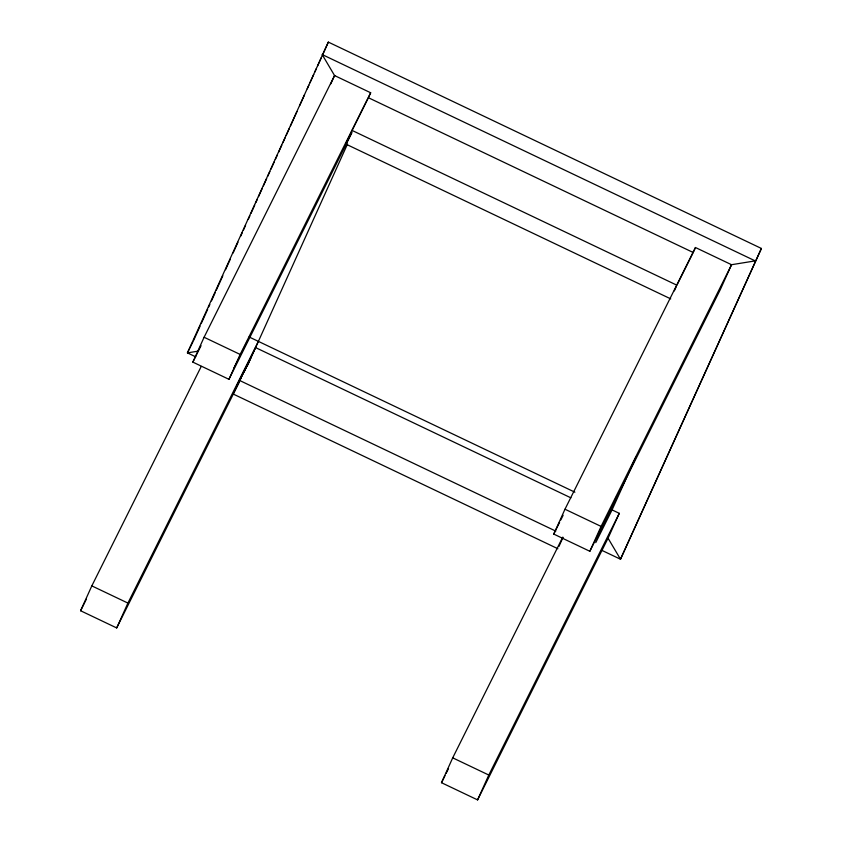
<?xml version="1.0" encoding="UTF-8"?>
<svg xmlns="http://www.w3.org/2000/svg" width="842" height="842" viewBox="0 0 842 842"><rect width="100%" height="100%" fill="white"/><g stroke="black" fill="none" stroke-linecap="round" stroke-linejoin="round"><path stroke-width="1.26" d="M193.618 340.452L200.112 326.075M201.185 323.675L207.679 309.298M208.763 306.898L209.847 304.509M211.468 300.91L215.257 292.521M216.341 290.122L222.835 275.744M225.54 269.756L230.403 258.978M233.108 252.979L237.981 242.201M240.686 236.202L242.307 232.613M243.391 230.213L245.559 225.424M248.264 219.436L249.885 215.836M250.969 213.436L254.758 205.059M255.831 202.659L257.463 199.059M258.536 196.67L262.325 188.282M263.409 185.882L266.651 178.693M267.735 176.294L269.903 171.505M270.987 169.105L274.229 161.917M275.313 159.527L277.481 154.728M278.555 152.339L281.807 145.14M282.891 142.751L285.049 137.951M286.133 135.562L289.374 128.373M290.458 125.974L296.952 111.597M299.657 105.608L304.53 94.82M307.235 88.831L308.856 85.231M309.94 82.842L313.729 74.454M314.803 72.054L316.434 68.465M317.508 66.065L321.297 57.677M322.381 55.277L328.338 42.1L761.4 248.453L620.491 559.225L601.504 550.184M238.97 382.668L116.691 627.943L80.6 610.745L91.82 585.885L201.238 366.428M351.819 132.878L228.95 379.321L192.86 362.123L204.09 337.263L334.569 75.559L370.659 92.757L368.522 97.493M330.822 83.842L334.569 75.559M116.691 627.943L127.91 603.082L258.389 341.378M228.95 379.321L240.18 354.45L370.659 92.757M557.899 548.742L233.097 393.982L255.589 347.599L570.908 497.843M670.727 298.878L345.925 144.119L352.103 130.436L368.407 97.725L693.208 252.495L676.905 285.206L352.103 130.436M351.524 132.205L350.177 135.183L351.293 132.941M249.095 361.502L251.337 356.524L237.349 385.057L248.537 362.618M247.695 365.06L347.546 143.94M611.134 509.452L619.28 513.336L608.061 538.196L477.582 799.9L441.492 782.702L452.712 757.842L562.719 537.217M553.752 534.081L564.982 509.221L695.46 247.516L731.551 264.714L720.32 289.574L589.842 551.278L553.752 534.081L559.604 522.345M558.93 546.469L563.045 537.354M674.326 290.9L676.389 286.343M693.324 252.253L695.46 247.516M477.582 799.9L488.802 775.04L619.28 513.336M589.842 551.278L601.072 526.408L731.551 264.714M616.291 497.138L595.757 542.616L612.06 509.894L635.836 457.248M328.338 42.1L187.419 352.882L195.723 356.84M193.05 341.578L187.419 352.882L197.744 351.209M192.86 362.123L201.049 345.694M80.6 610.745L86.452 599.009M233.644 368.628L240.054 355.777M241.212 353.44L247.622 340.589M345.925 144.119L351.756 132.436M233.097 393.982L241.254 377.626M244.169 371.785L248.832 362.439M560.772 519.998L563.119 515.304M441.492 782.702L444.997 775.661M446.165 773.314L448.512 768.62M761.4 248.453L620.491 559.225L607.829 537.827M730.688 264.851L755.2 260.883L322.139 54.53L334.79 75.938M249.074 336.947L574.897 492.191M204.09 337.263L240.18 354.45M564.982 509.221L601.072 526.408M239.275 380.31L555.783 531.113M91.82 585.885L127.91 603.082M452.712 757.842L488.802 775.04"/></g></svg>
